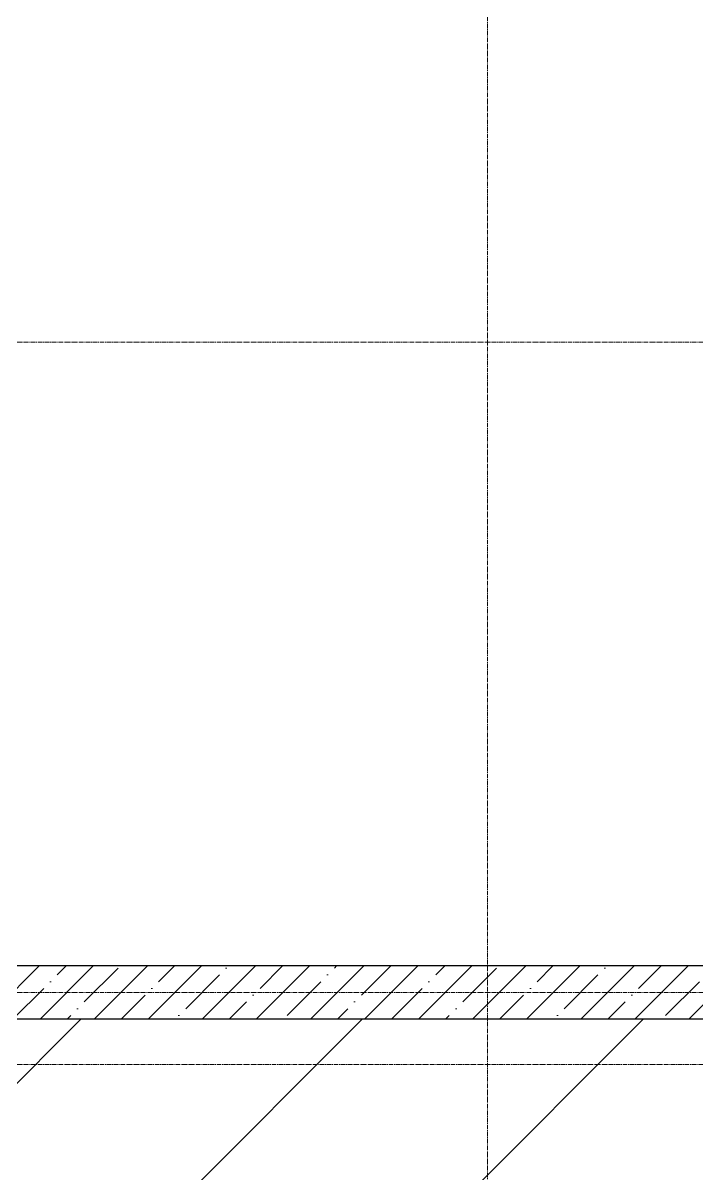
# Model space of a CAD drawing. Header units: millimetres. Extents: x 470010 to 1231400, y -134005 to 421770.
# Drawn here: x 511325 to 514124, y -117152 to -112377 of the extents above; entities that cross this region are included whole.
import ezdxf

# ---------------------------------------------------------------- set-up
doc = ezdxf.new("R2010")
doc.units = ezdxf.units.MM
doc.linetypes.add('CENTER2', pattern=[28.575, 19.05, -3.175, 3.175, -3.175])
doc.layers.add('АР_Оси_РД_100', color=7, linetype='Continuous', lineweight=0, true_color=0x525252)
for name, color, linetype, lineweight in [('АР_Стены ЖБ', 7, 'Continuous', 35), ('АР_Штриховка', 8, 'Continuous', 0), ('Потолок штриховка', 200, 'Continuous', 15)]:
    doc.layers.add(name, color=color, linetype=linetype, lineweight=lineweight)

msp = doc.modelspace()

# ---------------------------------------------------------------- hatches: boundary and pattern name
at = {"layer": 'АР_Штриховка', "linetype": 'Continuous', "lineweight": 5, "true_color": 0x000000}
h = msp.add_hatch(dxfattribs=at)
h.set_pattern_fill('ANSI35', color=18, scale=25, style=0)
h.set_pattern_definition([(45, (509053.93, -143101.69), (-112.2532, 112.2532), []), (45, (509166.19, -143101.69), (-112.2532, 112.2532), [198.4375, -39.6875, 0, -39.6875])])
h.paths.add_polyline_path([(509173.932, -116291.692), (509173.932, -116511.692), (515753.932, -116511.687), (515753.932, -116291.687)], flags=0)
at = {"layer": 'Потолок штриховка'}
h = msp.add_hatch(dxfattribs=at)
h.set_pattern_fill('ANSI31', color=256, scale=260)
h.paths.add_polyline_path([(516953.932, -116511.687), (516963.932, -106921.687), (517683.935, -106921.685), (517693.932, -104421.687), (520673.939, -104421.694), (520673.933, -107021.687), (521243.932, -107021.687), (521243.932, -109181.176), (520373.899, -109181.31), (520373.899, -117701.687), (529253.932, -117701.684), (529253.932, -116801.687), (535853.932, -116851.687), (535853.932, -117101.687), (536553.932, -117101.687), (536553.932, -121401.687), (535853.932, -121401.687), (535853.932, -121691.687), (521253.932, -121691.687), (521243.932, -129481.687), (516853.932, -129481.687), (516963.932, -129481.687), (516963.932, -120191.687), (509173.932, -120191.687), (509173.932, -116511.692)])

# ---------------------------------------------------------------- linework, layer by layer
at = {"layer": 'АР_Оси_РД_100', "linetype": 'CENTER2'}
for p, q in [((513253.933, -133315.052), (513253.933, -100201.687)), ((538608.933, -113701.687), (503098.975, -113701.687))]:
    msp.add_line(p, q, dxfattribs=at)
for points in [[(538608.933, -116401.687), (503598.975, -116401.687), (503098.975, -116251.687)], [(538608.933, -116701.687), (503598.975, -116701.687), (503098.975, -116851.687)]]:
    msp.add_lwpolyline(points, dxfattribs=at)
at = {"layer": 'АР_Стены ЖБ', "color": 18, "linetype": 'Continuous', "lineweight": 30, "true_color": 0x000000}
for p, q in [((515753.932, -116291.687), (509173.932, -116291.692)), ((509173.932, -116511.692), (515753.932, -116511.687))]:
    msp.add_line(p, q, dxfattribs=at)
at = {"layer": 'Потолок штриховка'}
msp.add_lwpolyline([(521243.932, -129481.687), (516853.932, -129481.687), (516963.932, -129481.687), (516963.932, -120191.687), (509173.932, -120191.687), (509173.932, -116511.692), (516953.932, -116511.687), (516963.932, -106921.687), (517683.935, -106921.685), (517693.932, -104421.687), (520673.939, -104421.694)], dxfattribs=at)

doc.saveas('drawing.dxf')
